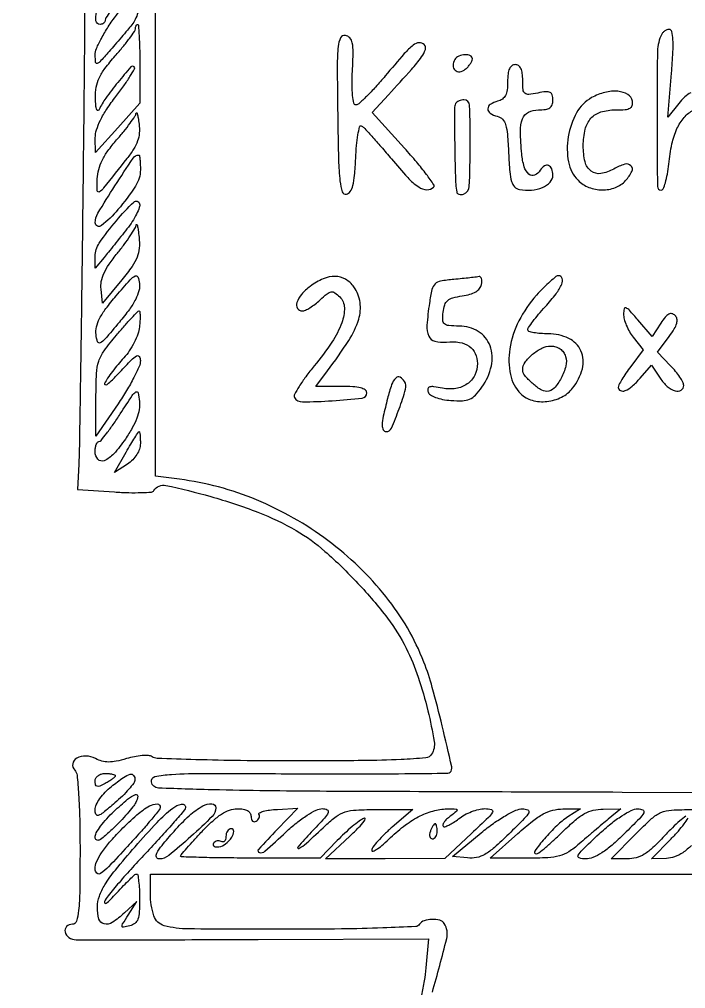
# Model space of a CAD drawing. Extents: x 48 to 647, y 19 to 617.
# Drawn here: x 352 to 484.4, y 279.2 to 472 of the extents above; entities that cross this region are included whole.
import ezdxf

# ---------------------------------------------------------------- set-up
doc = ezdxf.new("R2010")
doc.units = 0

msp = doc.modelspace()

# ---------------------------------------------------------------- linework, layer by layer
for points in [[(129.254687, 546.763278, -0.000001), (62.367793, 546.881024, -0.027436)], [(537.328125, 528.246076, -0.000001), (564.543336, 528.054961, -0.036398)], [(630.704401, 539.505485, -0.000003), (630.905154, 503.491165, -0.000215), (631.109016, 463.820087, -0.000129), (631.318584, 416.732002), (631.833257, 293.964004), (627.934367, 297.051982, 0.030218), (625.369268, 298.842623, 0.117285), (623.539603, 299.43986, 0.263156), (622.450213, 298.936767, 0.157155), (622, 297.539759, 0.231425), (622.702722, 296.102824, 0.029204), (625.63259, 294.08668, 0.030063), (628.792507, 292.424615, 0.200243), (630.533232, 292.374379, -0.523455), (631.256587, 291.881559, -0.000511), (631.425035, 268.617172, -0.002205)], [(582.19109, 83.900208, -0.000069), (582.397611, 229.170452, -0.000076), (582.644863, 373.757051, -0.009422), (583.021662, 391.952572, 0.009058), (583.031247, 392.39973, 0.000002), (583.104035, 414.370443, 0.000041), (583.182554, 438.703827, 0.000025), (583.271662, 467.5), (583.5, 542.5)], [(290.5, 546.513896, -0.000034), (203.022064, 546.641937, -0.000057)], [(471.75, 528.691319, -0.000037), (507.332111, 528.452952, -0.000062)], [(257.774939, 529.331723, -0.000093), (344.251935, 529.251893, -0.004671)], [(565, 317.989694), (471.763654, 318.244847, -0.000324), (413.001211, 318.443768, -0.004488), (391.748938, 318.720266, -0.004631), (379.577015, 319.100726, -0.348137), (378.180192, 320.302641, -0.405833), (378.87673, 321.36389, -0.040789), (382.177367, 321.820264, -0.014302), (388.936297, 322.004567, -0.001053), (407.471224, 321.940661, 0.001491), (418.868084, 321.911351, 0.002429), (428.541083, 321.962314, 0.000334), (437.126196, 322.05499, 0.195935), (437.578877, 322.245544, 0.257813), (437.887997, 323.317464, 0.002494), (435.99091, 331.461396, 0.008407), (434.031082, 339.115437, 0.026437), (432.361627, 344.147416, 0.076036), (424.817176, 357.173065, 0.063), (413.278635, 368.321347, 0.061813), (399.085648, 376.426923, 0.067409), (383.75, 380.519897), (379, 381.122546), (379, 455.214155), (379, 529.305765)], [(364.829067, 481.685364, -0.005608), (364.873304, 467.556881, -0.000892), (364.600171, 439.879524, -0.000348), (364.35257, 419.830442, -0.000505), (364.103678, 402.123985, -0.000253), (363.869535, 387.088999, -0.008507), (363.750728, 383.5), (363.5, 378.5), (370.847033, 378, 0.01022), (373.697145, 377.864486, 0.01554), (376.176049, 377.874413, 0.010136), (378.198266, 377.986463, 0.240227), (378.671252, 378.274597, -0.317873), (381.075854, 379.3001, -0.015415), (389.981761, 377.089942, -0.023911), (399.36577, 373.960431, -0.038859), (406.937062, 370.327452, -0.049703), (412.692328, 366.180457, -0.02373), (419.238848, 359.817687, -0.023719), (425.139556, 352.879293, -0.050882), (428.841268, 346.917449, -0.031479), (431.226822, 341.130963, -0.02321), (433.153793, 334.471959, -0.017945), (434.392272, 328.342966, -0.181429), (433.895381, 325.833217, -0.23587), (432.723976, 325.109994, -0.010398), (427.809729, 324.770149, -0.010093), (420.128694, 324.554533, -0.00197), (406.284933, 324.5, -0.002833), (395.933311, 324.558656, -0.004424), (387.022291, 324.738517, -0.001369), (379.317175, 324.983381, -0.143302), (378.322865, 325.311972, 0.138629), (377.619056, 325.551738, 0.031028), (376.338427, 325.539955, 0.029919), (374.809456, 325.338416, 0.02506), (373.220331, 324.947867, -0.020953), (371.184538, 324.429786, -0.052174), (369.658256, 324.271954, -0.066261), (368.364251, 324.445788, -0.056442), (367.083544, 324.955288, 0.115487), (365.159455, 325.470111, 0.136442), (363.334947, 325.024164, 0.227631), (362.551484, 323.908514, 0.242068), (362.957618, 322.642382, -0.174569), (363.406282, 321.688726, -0.007097), (363.714784, 317.835652, -0.010812), (363.931169, 312.929865, -0.005614), (364, 306.8, -0.003133), (363.949022, 298.664558, -0.022122), (363.724662, 294.716667, -0.047977), (363.301566, 292.595575, -0.330843), (362.5, 292, 0.190393), (361.331795, 291.538432, 0.270801), (361.020887, 290.493948, 0.189693), (361.801362, 289.387971, 0.138426), (363.25, 288.92995, 0.008042), (364.936507, 288.904583, 0.00012), (374.795391, 288.917234, 0.000326), (386.24174, 288.942147, 0.000216), (399.393883, 288.985029), (433.287766, 289.110157), (432.744179, 283.305078, -0.017507), (432.414876, 280.754105, -0.011971), (431.870718, 277.883367, -0.012078)], [(485.435834, 457.398198, 0.070936), (484.208615, 456.568863, 0.042114), (483.002213, 455.275684), (480.859266, 452.551368), (481.567152, 461.275684, 0.006694), (481.850638, 465.464489, 0.026751), (481.852428, 468.035482, 0.043921), (481.63372, 469.580974, 0.348802), (481.106135, 470, 0.100395), (480.621442, 469.901688, 0.066832), (480.131856, 469.612389, 0.063556), (479.71178, 469.184929, 0.070953), (479.430881, 468.680474, 0.088842), (478.768907, 465.223303, 0.003555), (478.706455, 452.368982, 0.001402), (478.775333, 438.747293, 0.398643), (479.5, 437.994753, 0.315094), (479.919306, 438.260507, 0.027668), (480.362191, 439.51219, 0.0284), (480.755137, 441.205826, 0.017728), (481.030863, 443.224564, -0.027487), (481.65715, 447.226096, -0.054905), (482.663316, 450.263179, -0.070592), (484.083749, 452.476501, -0.092231), (485.957177, 453.977082, -0.055009)], [(484.446161, 313.528997, 0.014086), (483.226702, 312.554748, 0.019332), (481.761999, 311.214893, 0.011629), (480.125618, 309.520453, -0.017284), (477.887554, 307.254819, -0.051566), (476.15949, 305.930433, -0.071872), (474.552374, 305.236938, -0.066066), (472.766997, 305), (469.575184, 305), (474.425521, 309.924384, -0.01244), (477.626625, 313.016576, -0.083522), (479.472879, 314.217119, -0.089047), (481.562308, 314.711359, -0.015105), (485.673696, 314.811859)], [(485.580703, 307.691947, -0.044384), (483.795015, 306.240275, -0.061455), (482.181732, 305.418507, -0.078642), (480.547052, 305.101746), (477.594104, 305), (481.482075, 308.981644, 0.012857), (482.933825, 310.546934, 0.021109), (484.069679, 311.951955, 0.016486), (484.872837, 313.114226, 0.352923)], [(434.034733, 278.479326, 0.008441), (436.882725, 289.141792, 0.202112), (436.415644, 292.136492, 0.192104), (435.531447, 292.791575, 0.071576), (433.967412, 292.97247, 0.070989), (432.39935, 292.704108, 0.178351), (431.5, 292, -0.247226), (430.729233, 291.545813, -0.002492), (424.183145, 291.265658, -0.006568), (415.955025, 291.062793, -0.002879), (405.047972, 291, -0.002028), (385.55954, 291.079057, -0.06207), (380.745127, 291.718738, -0.25685), (378.687163, 293.670451, -0.077419), (378, 298.081787), (378, 302), (471.5, 302), (565, 302), (565, 239.662141)], [(630.813707, 88.540245, -0.000013), (630.561133, 53.487169, -0.186324)]]:
    msp.add_lwpolyline(points, format="xyb")
for points in [[(372.567588, 476.807926, 0.009034), (371.200888, 475.151585, 0.012732), (370.047979, 473.623455, 0.008942), (369.150689, 472.320297, 0.147331), (369, 471.820001, -0.121188), (368.923068, 471.507253, -0.100733), (368.70625, 471.240875, -0.091569), (368.381961, 471.061947, -0.080564), (368, 471, -0.36657), (367.161386, 471.710262, -0.126408), (367.308899, 473.418819, -0.051788), (368.66407, 476.289246, -0.016452), (371.25, 480.25802, -0.003767), (373.930877, 484.029848, -0.076624), (374.911975, 485.024782, -0.475724), (375.469638, 484.883203, -0.079189), (375.817588, 483.654893, -0.080747), (375.753919, 482.18027, -0.059791), (375.233901, 480.630463, -0.045467), (374.203447, 478.887954, -0.020761)], [(374.308704, 470.928975, -0.004035), (373.424694, 469.856376, -0.001749), (372.232105, 468.443, -0.00173), (370.953306, 466.948675, -0.002298), (369.779313, 465.598984, -0.003862), (367.9339, 463.52944, -0.148212), (367.40728, 463.213353, -0.460649), (367.105284, 463.427609, -0.019558), (367.029313, 464.907629, -0.10323), (367.279849, 466.185798, -0.022443), (368.250723, 468.22596, -0.022379), (369.617328, 470.538212, -0.019321), (371.25, 472.838831, -0.003922), (373.954388, 476.297154, -0.082494), (374.922327, 477.17156, -0.461777), (375.472292, 477.004354, -0.073208), (375.808704, 475.761194, -0.064879), (375.795423, 474.601639, -0.04001), (375.495928, 473.268641, -0.039527), (374.979035, 471.9745, -0.055614)], [(375.894474, 463.172431), (375.911675, 455.344861), (371.500649, 450.422431), (367.089624, 445.5), (367.044812, 448.407629, -0.080376), (367.278248, 450.00626, -0.03858), (368.054192, 451.934816, -0.031416), (369.335833, 454.160539, -0.017964), (371.141232, 456.683063, 0.009733), (372.692672, 458.777056, 0.01579), (373.918578, 460.621475, 0.00961), (374.833461, 462.162321, 0.337502), (374.780681, 462.552652, 0.434652), (374.112373, 462.529496, 0.007674), (371.527243, 459.465165, 0.016047), (369.123981, 456.325648, 0.051462), (367.820285, 454.040309, -0.274311), (367.554294, 453.85051, -0.348315), (367.311585, 454.011627, -0.059628), (367.139537, 454.881328, -0.01448), (367.070285, 456.34655, -0.046243), (367.231084, 458.511156, -0.067961), (367.79825, 460.329929, -0.053075), (368.947835, 462.230235, -0.017924), (371, 464.73734, 0.008722), (372.532422, 466.540739, 0.012415), (373.825, 468.199102, 0.00845), (374.83621, 469.614513, 0.152016), (375, 470.14079, -0.049078), (375.032352, 470.469596, -0.069076), (375.128849, 470.747607, -0.089256), (375.271158, 470.934782, -0.187837), (375.438636, 471, -0.393762), (375.616189, 470.834515, -0.00304), (375.753476, 468.700651, -0.008741), (375.856346, 466.173827, -0.005253)], [(415.223754, 453.041936, 0.0027), (415.394527, 444.017604, 0.021432), (415.674696, 439.853378, 0.051956), (416.137954, 437.720276, 0.376763), (416.970756, 437.229528, 0.207648), (417.719803, 437.739357, 0.078124), (418.233723, 438.929015, 0.041653), (418.579976, 440.963381, 0.010423), (418.797231, 444.327928, -0.011384), (418.969354, 446.91617, -0.020023), (419.245612, 449.042257, -0.016161), (419.572748, 450.643121, -0.455544), (419.906246, 450.81759, -0.111216), (420.403737, 450.481284, -0.003866), (422.000442, 448.757355, -0.007043), (423.852793, 446.667754, -0.004846), (425.895472, 444.25, 0.013252), (429.13352, 440.545531, 0.059204), (431.321835, 438.673316, 0.132589), (432.952768, 438.122328, 0.215118), (434.297731, 438.631065, 0.363905), (434.340127, 439.115003, 0.007986), (432.855074, 441.166381, 0.01435), (430.919633, 443.602947, 0.008718), (428.500383, 446.375754), (422.071969, 453.489378), (425.307408, 456.994689, 0.003519), (429.908027, 462.049979, 0.027861), (431.886548, 464.51878, 0.072848), (432.651933, 466.009073, 0.286042), (432.428397, 466.971603, 0.219042), (431.4052, 467.34989, 0.150862), (430.237927, 466.888246, 0.04459), (428.467124, 465.187573, 0.004522), (424.672677, 460.75, -0.009639), (422.749492, 458.546898, -0.014079), (420.965594, 456.689062, -0.00946), (419.427167, 455.230891, -0.187063), (418.831614, 455, -0.353673), (418.419156, 455.333462, -0.02788), (418.18535, 456.827071, -0.025807), (418.083398, 458.952571, -0.011729), (418.158937, 461.736021, 0.007817), (418.290363, 465.494327, 0.053939), (418.127524, 467.330515, 0.134575), (417.638906, 468.307456, 0.163708), (416.752998, 468.808767, 0.337274), (415.801817, 468.337297, 0.091087), (415.308768, 466.612028, 0.025391), (415.134017, 462.80895, 0.002167)], [(438.5, 464, 0.133358), (438.153362, 462.831675, 0.215554), (438.551537, 461.893409, 0.223994), (439.50158, 461.59522, 0.139938), (440.589028, 462.073886, 0.033484), (441.128976, 462.58674, 0.035275), (441.585527, 463.158689, 0.037707), (441.9039, 463.70486, 0.113581), (442, 464.122445, 0.291763), (441.592757, 464.760936, 0.118104), (440.535583, 464.975399, 0.094142), (439.304109, 464.696523, 0.152872)], [(449, 459.616631, -0.030283), (448.899176, 457.953436, -0.088252), (448.563573, 456.857432, -0.121928), (447.947986, 456.149655, -0.089365), (447, 455.710251, 0.076698), (445.55933, 455.086017, 0.253405), (445.068984, 454.214441, 0.259485), (445.534701, 453.344807, 0.079059), (446.951889, 452.722832, -0.136849), (447.972035, 452.128141, -0.119103), (448.603127, 451.06064, -0.054366), (448.969557, 449.136652, -0.009014), (449.201889, 445.366539, 0.009013), (449.429967, 441.665323, 0.052022), (449.787327, 439.739992, 0.116253), (450.385467, 438.692739, 0.159305), (451.329095, 438.171782, 0.066451), (453.742315, 438.037043, 0.081801), (455.929745, 438.57274, 0.103554), (457.451936, 439.636135, 0.190931), (458, 441.019052, 0.087554), (457.778911, 442.271963, 0.215117), (457.140465, 442.926308, 0.246513), (456.302015, 442.834156, 0.106491), (455.5, 442, -0.15171), (454.374266, 441.020398, -0.291749), (453.237867, 441.195361, -0.142626), (452.292834, 442.679678, -0.046786), (451.798222, 445.25, -0.019222), (451.536286, 449.748292, -0.095844), (451.965531, 452.228374, -0.186348), (453.125249, 453.521784, -0.118392), (455.116577, 454, 0.033384), (456.536105, 454.094885, 0.1173), (457.38501, 454.421237, 0.161959), (457.842698, 455.024407, 0.08218), (458, 455.975, 0.066547), (457.865628, 456.980135, 0.22237), (457.446203, 457.474657, 0.136469), (456.63093, 457.604971, 0.021161), (455, 457.35, -0.022393), (453.188241, 457.071327, -0.204657), (452.442, 457.298817, -0.199252), (452.079251, 457.999339, -0.021117), (452, 459.875, 0.031209), (451.91301, 461.267309, 0.080857), (451.63, 462.229167, 0.127615), (451.154704, 462.791882, 0.155116), (450.5, 463, 0.161425), (449.834785, 462.779489, 0.129037), (449.360836, 462.186105, 0.077408), (449.083359, 461.154667, 0.027079)], [(465.703929, 456.427283, 0.142097), (462.709366, 453.431596, 0.085147), (461.052051, 448.640346, 0.08619), (461.096241, 443.629392, 0.152318), (463, 440, 0.103725), (465.168046, 438.583628, 0.091581), (467.822912, 438.074903, 0.094024), (470.423957, 438.55043, 0.117261), (472.442974, 439.936987, 0.064389), (473.704741, 441.754026, 0.330841), (473.520315, 442.89214, 0.275146), (472.273092, 443.18961, 0.054592), (470.081532, 442.232009, -0.090636), (467.541328, 441.332746, -0.206302), (465.607101, 441.821341, -0.171602), (464.396934, 443.682302, -0.061441), (464.031803, 446.872445, -0.055295), (464.42361, 450.142575, -0.126183), (465.564689, 452.330302, -0.138303), (467.53678, 453.57808, -0.072443), (470.433567, 454, 0.01782), (472.365661, 454.068883, 0.101933), (473.348101, 454.345482, 0.210362), (473.781638, 454.883229, 0.113295), (473.814774, 455.75, 0.21631), (472.887755, 457.066596, 0.112459), (470.93345, 457.686775, 0.083308), (468.348355, 457.471921, 0.063617)], [(438.668422, 455.25, 0.137523), (438.414422, 454.320331, 0.001336), (438.479777, 447.290777, 0.004007), (438.609863, 440.781839, 0.029085), (438.878904, 437.666667, 0.165017), (439.023754, 437.382489, 0.119965), (439.331616, 437.200644, 0.092359), (439.762905, 437.152771, 0.062181), (440.25, 437.25042, 0.31104), (441.385847, 438.758167, 0.009845), (441.570465, 446.840591, 0.009551), (441.441776, 454.90607, 0.403957), (440.309017, 455.999895, 0.056737), (439.8201, 455.94428, 0.050572), (439.335812, 455.779657, 0.053594), (438.927538, 455.537241, 0.097269)], [(373.318287, 444.299645, -0.000909), (368.695701, 438.468869, -0.074569), (367.855547, 437.686519, -0.590163), (367.440608, 437.89489, -0.018455), (367.435403, 440.266946, -0.055772), (367.709001, 442.125756, -0.050765), (368.390366, 443.941398, -0.042309), (369.549414, 445.853149, -0.022535), (371.278515, 448.014927, 0.010108), (372.715444, 449.722655, 0.013248), (373.953825, 451.342282, 0.010781), (374.91399, 452.731612, 0.110751), (375.160037, 453.380243, -0.611536), (375.264873, 453.416283, -0.138629), (375.392987, 453.196973, -0.024606), (375.560253, 452.388406, -0.008073), (375.728324, 451.18392, -0.049051), (375.772057, 449.397204, -0.065893), (375.44255, 447.81361, -0.05667), (374.663316, 446.200322, -0.026339)], [(376, 442.096747, -0.144813), (375.039846, 438.851118, -0.032136), (371.545502, 434.152974, -0.04993), (368.244349, 430.969408, -0.619597), (367.039705, 431.539358, -0.141386), (367.546982, 433.435246, -0.007236), (370.942895, 438.890229, -0.005152), (374.565095, 444.399624, -0.249728), (375.692188, 445, -0.37174), (375.814633, 444.894367, -0.010383), (375.90958, 444.147169, -0.016461), (375.97785, 443.209885, -0.009948)], [(373.332469, 430.318239, -0.00084), (372.121415, 428.78995, -0.000692), (370.824507, 427.163575, -0.000698), (369.629718, 425.673776, -0.001864), (368.772236, 424.615725), (367.044472, 422.5), (367.022236, 424.841871, -0.15428), (367.837989, 427.510594, -0.02397), (371.224444, 431.958519, -0.026413), (374.690412, 435.667995, -0.581935), (375.832469, 435.33023, -0.1451), (375.786777, 434.5568, -0.028881), (375.235238, 433.270061, -0.028351), (374.39245, 431.795971, -0.023095)], [(372.314441, 420.195769), (368.5, 415.52827), (368.177884, 418.323135, -0.076068), (368.23532, 419.870641, -0.059436), (368.745236, 421.475327, -0.04508), (369.77235, 423.283837, -0.019969), (371.427884, 425.477297, 0.011655), (372.808012, 427.244, 0.014607), (374.000071, 428.947238, 0.012802), (374.911936, 430.415255, 0.101511), (375.168103, 431.168297, -0.610131), (375.275889, 431.207588, -0.151513), (375.40325, 430.987167, -0.022743), (375.568535, 430.066994, -0.007206), (375.732544, 428.681634, -0.04323), (375.77022, 426.468425, -0.078544), (375.365473, 424.709321, -0.05948), (374.348871, 422.856105, -0.016152)], [(371.819181, 411.771075, -0.00351), (368.958854, 408.39461, -0.092545), (368.037893, 407.655358, -0.462659), (367.507685, 407.863965, -0.05319), (367.18468, 409.288242, -0.08867), (367.278008, 410.838115, -0.060393), (367.897707, 412.496236, -0.042139), (369.135648, 414.459731, -0.01567), (371.18468, 417.003487, -0.00398), (373.972757, 420.19912, -0.088637), (374.934795, 420.959158, -0.444228), (375.482876, 420.762646, -0.066499), (375.819181, 419.486319, -0.097292), (375.717403, 418.016527, -0.05385), (375.063316, 416.333664, -0.038588), (373.809801, 414.31387, -0.015809)], [(409.75, 418.884913, 0.053642), (408.034662, 417.29276, 0.101724), (407.113933, 415.657066, 0.219195), (407.252886, 414.520229, 0.260036), (408.185549, 414, 0.113118), (408.7922, 414.139026, 0.026674), (409.708767, 414.644392, 0.026128), (410.725183, 415.353986, 0.023122), (411.706159, 416.193676, -0.017331), (413.125234, 417.437122, -0.133921), (413.924273, 417.792623, -0.193286), (414.646536, 417.623884, -0.043534), (415.632091, 416.796481, -0.19353), (416.548216, 414.648019, -0.093996), (416.044639, 411.65541, -0.059296), (414.077265, 407.807253, -0.023988), (410.556335, 403.068677, 0.012719), (408.888388, 400.926457, 0.01956), (407.567537, 398.983328, 0.014673), (406.618399, 397.358017, 0.269446), (406.63403, 396.783134, 0.262383), (408.197814, 395.920646, 0.013649), (414.151541, 396.137869, 0.012687), (420.079207, 396.667653, 0.381058), (421, 397.700421, 0.251763), (420.687993, 398.28079, 0.083501), (419.775051, 398.685894, 0.047341), (418.234447, 398.928836, 0.01545), (415.931906, 399), (410.863812, 399), (413.181906, 402.068931, 0.018372), (417.408745, 408.11439, 0.067194), (419.392799, 412.33702, 0.11255), (419.664931, 415.693268, 0.117476), (418.443296, 418.777494, 0.109064), (416.778214, 420.305558, 0.12893), (414.723336, 420.87161, 0.106246), (412.343981, 420.390919, 0.05755)], [(438.303039, 420.270387, 0.020183), (435.682664, 419.925932, 0.151106), (434.579065, 419.363944, 0.145493), (433.964375, 418.267316, 0.018272), (433.457103, 415.562509, 0.018465), (432.962633, 411.163066, 0.122372), (433.330542, 409.000781, 0.234014), (434.538999, 407.985029, 0.084469), (436.840366, 407.822095, -0.062406), (439.427613, 407.752758, -0.114715), (441.374337, 406.975498, -0.135853), (442.571229, 405.532496, -0.105991), (443, 403.532543, -0.115086), (442.462325, 401.22752, -0.125887), (440.969325, 399.486249, -0.115748), (438.711135, 398.581459, -0.087223), (436.028958, 398.644208, 0.015035), (434.355802, 398.926818, 0.098662), (433.510816, 398.876545, 0.274677), (433.169958, 398.530989, 0.141066), (433.193792, 397.901786, 0.172708), (433.646972, 397.318091, 0.052211), (434.665558, 396.808039, 0.043181), (436.062902, 396.415877, 0.028281), (437.72235, 396.197651, 0.026145), (440.022101, 396.147211, 0.094225), (441.447394, 396.463307, 0.102616), (442.591458, 397.264029, 0.034226), (443.89463, 398.852021, 0.099855), (445.76924, 403.052879, 0.145188), (445.496547, 407.075651, 0.166835), (443.160547, 409.925289, 0.139265), (439.376874, 411, -0.018281), (437.296063, 411.076105, -0.160823), (436.456166, 411.423346, -0.212029), (436.111269, 412.152208, -0.034681), (436.183578, 413.75, -0.05142), (436.50476, 415.20466, -0.136807), (437.092976, 416.079413, -0.112565), (438.128561, 416.622105, -0.029048), (439.988647, 417, 0.033713), (441.515744, 417.325095, 0.063777), (442.670804, 417.819633, 0.084583), (443.438459, 418.467114, 0.128802), (443.811971, 419.25, 0.042322), (443.880927, 419.908288, 0.080312), (443.806485, 420.434617, 0.132878), (443.608053, 420.74764, 0.242252), (443.323324, 420.825293, -0.022585), (442.797454, 420.738305, -0.002171), (441.508994, 420.590222, -0.00276), (439.970451, 420.428754, -0.002176)], [(454.737052, 417.130708, 0.066438), (451.234846, 412.033807, 0.077949), (449.426919, 406.462184, 0.091227), (449.5485, 401.347187, 0.145944), (451.610711, 397.532146, 0.131512), (453.871794, 396.225877, 0.092471), (456.81576, 395.995974, 0.089314), (459.736956, 396.850665, 0.110822), (461.92742, 398.634859, 0.101615), (463.858453, 402.493703, 0.171998), (463.575623, 406.056608, 0.179186), (461.138853, 408.547148, 0.110877), (457.09723, 409.454545, -0.017681), (455.526652, 409.510102, -0.028761), (454.203561, 409.680688, -0.028465), (453.221851, 409.923681, -0.32896), (453, 410.224392, -0.153551), (453.146916, 410.691509, -0.009101), (454.028125, 411.906107, -0.013025), (455.159162, 413.328178, -0.009192), (456.5, 414.86832, 0.019773), (458.63658, 417.429961, 0.063165), (459.758638, 419.347346, 0.176977), (459.818735, 420.480619, 0.329573), (459.116362, 421, 0.169842), (458.607491, 420.82201, 0.012676), (457.465439, 419.863396, 0.016418), (456.140472, 418.612927, 0.011693)], [(472.040641, 413.384859, 0.071451), (472.16322, 412.396936, 0.0322), (472.58803, 411.158658, 0.031055), (473.213523, 409.886441, 0.036886), (473.961165, 408.7765), (475.92233, 406.283283), (473.461165, 402.947362, 0.010676), (472.518555, 401.610916, 0.014189), (471.722967, 400.354687, 0.011457), (471.119832, 399.284644, 0.123206), (471, 398.80572, 0.299666), (471.431205, 398.150853, 0.203169), (472.353887, 398.145951, 0.081185), (473.777333, 399.033599, 0.035222), (475.352267, 400.623146), (477.608603, 403.246293), (479.327354, 400.623146, 0.065942), (480.736767, 398.989132, 0.108119), (482.323196, 398.097643, 0.217007), (483.475417, 398.249242, 0.258697), (484, 399.195281, 0.123453), (483.842505, 399.823436, 0.023883), (483.236723, 400.836138, 0.024089), (482.396354, 401.976683, 0.020204), (481.401611, 403.102696), (478.803222, 405.814829), (481.094746, 408.91428, 0.021474), (482.123606, 410.43869, 0.068683), (482.615485, 411.559334, 0.116554), (482.653679, 412.419084, 0.150555), (482.286232, 413.113768, 0.142125), (481.673933, 413.450689, 0.182114), (481.04179, 413.361865, 0.097553), (480.331033, 412.770011, 0.025479), (479.450753, 411.565183), (477.715309, 408.916562), (474.898295, 412.208281, 0.006235), (473.207748, 414.134554, 0.112327), (472.54091, 414.604893, 0.459945), (472.173669, 414.417603, 0.054501)], [(375.825366, 410.839499, -0.060689), (375.500632, 409.412904, -0.031143), (374.773035, 407.726459, -0.030417), (373.795757, 406.060013, -0.040002), (372.699858, 404.680067, 0.014721), (371.554461, 403.378579, 0.012715), (370.428427, 401.947967, 0.012895), (369.473887, 400.598416, 0.035902), (368.899439, 399.590568, 0.452655), (369.007197, 399.338403, 0.24483), (369.382804, 399.400321, 0.034833), (370.450971, 400.324456, 0.010362), (371.949581, 401.878609, -0.006465), (374.218294, 404.268405, -0.072519), (375.255492, 405.06291, -0.39749), (375.76875, 404.933058, -0.142533), (376, 404.138325, -0.103708), (375.750419, 402.947975, -0.015711), (374.698294, 400.74052, -0.017037), (373.265328, 398.180291, -0.014001), (371.568662, 395.546798), (367.137324, 389.074165), (367.16733, 396.724691, -0.010742), (367.29044, 401.569298, -0.067617), (367.736684, 403.995179, -0.078748), (368.792856, 406.053361, -0.017314), (371.255205, 409.187608, -0.004755), (372.840824, 411.032175, -0.007429), (374.244106, 412.58636, -0.002841), (375.46754, 413.886643, -0.205355), (375.731903, 414, -0.386887), (375.883131, 413.862385, -0.016158), (375.932125, 413.071603, -0.020719), (375.920015, 412.051357, -0.012322)], [(460.51554, 404.951037, -0.14007), (460.571033, 403.038158, -0.060304), (459.640322, 400.637077, -0.061584), (458.228158, 398.630565, -0.21171), (456.805688, 398, -0.144727), (455.531838, 398.37661, -0.039528), (453.850107, 399.665531, -0.038773), (452.405879, 401.184, -0.172387), (452, 402.326247, -0.156965), (452.475694, 403.804199, -0.062943), (453.938185, 405.378804, -0.061515), (455.819615, 406.594585, -0.113186), (457.5876, 407, -0.070026), (458.578604, 406.860524, -0.082925), (459.431361, 406.453718, -0.085069), (460.089551, 405.802181, -0.078515)], [(425.118715, 396.55718, 0.007014), (424.292905, 393.071813, 0.044984), (424.06041, 391.275462, 0.131128), (424.266696, 390.361409, 0.27893), (424.864142, 390, 0.29806), (425.888439, 390.67014, 0.015328), (427.433909, 394.523407, 0.017088), (428.722118, 398.455285, 0.2121), (428.514643, 399.976308, 0.138546), (427.615262, 400.800634, 0.324563), (426.763224, 400.662146, 0.113688), (425.943305, 399.341449, 0.020631)], [(373.01382, 388.520086, -0.03147), (370.713434, 385.589849, -0.111837), (368.781769, 384.212074, -0.323993), (367.560587, 384.497776, -0.180506), (367, 386, -0.035604), (367.054818, 386.768858, -0.052521), (367.220312, 387.424367, -0.066995), (367.462242, 387.8823, -0.228128), (367.75, 388.040397, 0.209478), (368.17588, 388.255015, 0.008028), (369.307813, 389.669291, 0.013186), (370.604436, 391.438204, 0.008782), (372, 393.52884, -0.002927), (374.369992, 397.170875, -0.103192), (375.08517, 397.881772, -0.520809), (375.528333, 397.702929, -0.030569), (375.81186, 396.008529, -0.067712), (375.762893, 394.405629, -0.047994), (375.296775, 392.665162, -0.039305), (374.39349, 390.727157, -0.021983)], [(376, 387.61501, -0.079994), (375.82362, 386.519613, -0.061068), (375.304226, 385.42001, -0.056633), (374.486727, 384.401626, -0.050343), (373.430764, 383.546592), (370.861528, 381.863164), (373.180764, 385.92388, -0.004267), (374.087862, 387.481091, -0.006817), (374.892162, 388.794023, -0.002166), (375.603217, 389.90926, -0.246856), (375.75, 389.992298, -0.380888), (375.849466, 389.909019, -0.010282), (375.926562, 389.297147, -0.016359), (375.982018, 388.528917, -0.009837)], [(371, 321.535184, -0.210508), (370.895152, 321.297185, -0.021557), (370.4125, 320.892487, -0.02397), (369.766136, 320.443865, -0.016854), (369, 320, -0.0226), (367.955954, 319.500546, -0.158653), (367.401388, 319.452551, -0.275318), (367.09693, 319.745231, -0.067049), (367, 320.464816, -0.124952), (367.151382, 321.061118, -0.10511), (367.575694, 321.558102, -0.09192), (368.221142, 321.887057, -0.072129), (369, 322, -0.021917), (369.766528, 321.966384, -0.03519), (370.4125, 321.86346, -0.039496), (370.878661, 321.71552, -0.305107)], [(374.915354, 320.75, -0.143672), (374.667572, 320.077478, -0.01891), (373.705438, 318.878428, -0.020689), (372.420877, 317.514385, -0.015985), (370.915354, 316.134011, -0.006084), (368.573789, 314.170028, -0.090249), (367.640788, 313.653344, -0.401785), (367.175089, 313.87165, -0.09235), (367, 314.811534, -0.114479), (367.223212, 315.773663, -0.039685), (367.954687, 317.007171, -0.036941), (369.006347, 318.285457, -0.035279), (370.25, 319.416433, -0.012909), (372.641595, 321.203177, -0.084551), (373.987325, 321.848466, -0.313447), (374.662694, 321.617834, -0.177284)], [(375.117261, 316.25, -0.043924), (374.523195, 315.356003, -0.010821), (373.391894, 314.001751, -0.010993), (372.023319, 312.501596, -0.010797), (370.582077, 311.053833, -0.010916), (368.821466, 309.43252, -0.06633), (367.794186, 308.744795, -0.275419), (367.259554, 308.787679, -0.242927), (367, 309.290375, -0.130958), (367.231047, 310.157387, -0.026692), (368.101562, 311.502918, -0.026441), (369.314421, 313.001279, -0.022118), (370.75, 314.459484, -0.012182), (373.46336, 316.861576, -0.077951), (375.028905, 317.809983, -0.559084), (375.482618, 317.478829, -0.105244)], [(379.95372, 315.25, -0.157087), (379.762192, 314.760928, -0.003089), (378.027823, 312.664062, -0.007075), (375.935787, 310.236966, -0.00465), (373.462464, 307.5, -0.003959), (369.669836, 303.445654, -0.051006), (368.097491, 302.09719, -0.358746), (367.374898, 302.156515, -0.201804), (367.008744, 303.018389, -0.105833), (367.308736, 304.443962, -0.041884), (368.277378, 306.208613, -0.032283), (369.868807, 308.300857, -0.015682), (372.149983, 310.768389, -0.018344), (375.315727, 313.756714, -0.049689), (377.824983, 315.550355, -0.136169), (379.323445, 315.933976, -0.426446)], [(384.98092, 315.25, -0.171563), (384.792431, 314.757105, -0.002544), (382.742099, 312.372448, -0.006583), (380.291116, 309.624891, -0.004259), (377.386198, 306.50727, 0.005754), (374.41534, 303.299714, 0.007345), (371.755632, 300.272769, 0.005856), (369.600185, 297.685015, 0.059841), (368.856448, 296.50727, 0.317783), (368.907282, 296.214061, 0.365566), (369.182771, 296.191198, 0.04265), (370.051263, 296.927774, 0.011241), (371.307146, 298.25, -0.007473), (372.651583, 299.686988, -0.011161), (373.872777, 300.898438, -0.006355), (374.924506, 301.871103, -0.185498), (375.259987, 302, -0.366724), (375.479091, 301.814328, -0.01144), (375.658181, 300.561052, -0.017332), (375.79197, 298.97957, -0.010498), (375.845964, 297.101452, -0.01451), (375.789697, 294.456648, -0.074623), (375.500292, 293.023504, -0.138987), (374.897964, 292.187657, -0.103968), (373.877189, 291.678135, -0.018157), (372.640788, 291.402341, -0.427591), (372.379093, 291.591137, -0.173286), (372.477714, 292.064357, -0.005042), (373.579446, 293.826683), (375.288422, 296.5), (372.82976, 294.25, -0.039379), (370.412257, 292.364469, -0.202556), (368.777685, 292.060312, -0.280939), (367.769545, 293.025218, -0.067338), (367.467812, 295.425026, -0.082154), (367.845355, 297.581241, -0.054955), (368.930599, 299.844733, -0.031981), (371.032468, 302.783826, -0.007458), (374.939091, 307.425026, -0.010756), (379.320125, 312.26083, -0.037827), (382.425464, 315.08248, -0.11578), (384.204072, 315.901245, -0.482167)], [(391, 315.1512, -0.200933), (390.291182, 313.458597, -0.011216), (386.043691, 309.460228, -0.012071), (381.636938, 305.683021, -0.172811), (379.719751, 305, -0.32202), (379.198789, 305.374338, -0.208033), (379.264948, 306.145759, -0.048621), (380.2995, 307.681126, -0.007469), (382.687444, 310.487381, -0.027121), (385.722052, 313.590711, -0.057833), (388.435306, 315.55584, -0.139261), (390.206379, 315.979034, -0.401909)], [(398, 313.440983, 0.067432), (398.074611, 312.890269, 0.140899), (398.298542, 312.524436, 0.190788), (398.63036, 312.397824, 0.136093), (399.016312, 312.510081, 0.071024), (399.370439, 312.805574, 0.086473), (399.599934, 313.170743, 0.100286), (399.67176, 313.546917, 0.136421), (399.575951, 313.877109, -0.447353), (399.66507, 314.178252, -0.044783), (400.459017, 314.470102, -0.033407), (401.681006, 314.712683, -0.017562), (403.22342, 314.858185), (407.327563, 315.100347), (403.199762, 310.847526, 0.006315), (399.471046, 306.907506, 0.558423), (399.651787, 306.262858, 0.257604), (400.74951, 306.514534, 0.005601), (404.941749, 310.348744, -0.019291), (407.068466, 312.189503, -0.025705), (409.142659, 313.681184, -0.027233), (410.959303, 314.715592, -0.116312), (412.165367, 315, -0.11489), (413.13135, 314.775067, -0.408808), (413.321353, 314.232926, -0.075062), (412.574715, 313.115158, -0.005071), (409.958208, 310.300275, 0.009459), (407.283269, 307.371401, 0.816482), (407.488275, 307.100732, 0.073466), (408.998894, 308.119887, 0.004993), (412.799539, 311.661765, -0.030605), (414.94083, 313.461562, -0.085462), (416.686527, 314.342314, -0.062932), (418.917966, 314.727778, -0.011339), (423.139463, 314.823529), (430.153831, 314.823529), (426.076916, 311.333841, 0.014783), (424.515441, 309.915191, 0.020033), (423.197594, 308.538773, 0.0174), (422.210571, 307.339953, 0.164974), (422, 306.719129, 0.535894), (422.263988, 306.543557, 0.048636), (423.101562, 306.994832, 0.030377), (424.309779, 307.917381, 0.014532), (425.75, 309.237514, -0.032218), (428.695073, 311.751373, -0.045557), (431.630888, 313.555804, -0.051625), (434.517177, 314.631989, -0.067173), (437.3151, 314.968197, -0.007662), (438.741142, 314.925575, -0.352096), (438.946661, 314.744488, -0.274592), (438.83718, 314.457593, -0.005649), (437.573001, 313.478529, 0.028883), (436.872364, 312.881861, 0.047985), (436.366082, 312.294889, 0.064681), (436.104321, 311.800146, 0.293752), (436.170339, 311.496328, 0.281005), (436.524389, 311.410617, 0.034895), (437.292766, 311.717629, 0.03291), (438.235931, 312.252256, 0.021263), (439.255067, 312.985996, -0.042976), (440.430452, 313.75711, -0.031673), (441.845312, 314.408386, -0.032307), (443.272849, 314.855425, -0.059793), (444.47748, 315, -0.072834), (445.769493, 314.810792, -0.474364), (445.988399, 314.284415, -0.078711), (445.177164, 313.214716, -0.003563), (441.819751, 310.038122), (436.5, 305.076244), (424.653253, 305.038122), (412.806506, 305), (417.653253, 309.552627, 0.009109), (419.388539, 311.243158, 0.027189), (420.488768, 312.482821, 0.137805), (420.701858, 312.990179, 0.594796), (420.5, 313.134704, 0.047172), (419.508542, 312.532181, 0.013575), (418.097421, 311.419956, 0.013529), (416.566686, 310.072789, 0.014016), (415.129517, 308.660164), (411.759035, 305.156173), (397.879517, 305.171467, -0.002487), (392.557441, 305.203809, -0.004147), (388.077108, 305.290495, -0.000692), (384.146061, 305.404621, -0.405335), (384, 305.555193, -0.178608), (384.090442, 305.800301, -0.002034), (385.248438, 307.144698, -0.005934), (386.620988, 308.687761, -0.003798), (388.25, 310.448901, -0.018528), (390.368707, 312.543621, -0.041891), (392.150771, 313.923611, -0.056322), (393.740235, 314.716386, -0.086576), (395.25, 314.987088, -0.03866), (396.458513, 314.899213, -0.090826), (397.311087, 314.60621, -0.131381), (397.815132, 314.114077, -0.134831)], [(449.22216, 309.934798, -0.012292), (446.37684, 307.282437, -0.050067), (444.462051, 305.898963, -0.080901), (442.819708, 305.272933, -0.076865), (441.03338, 305.184798), (438.017315, 305.5), (443.758658, 310.217229, -0.017685), (446.195004, 312.07868, -0.022861), (448.56183, 313.60023, -0.023722), (450.621624, 314.667861, -0.104723), (451.947438, 314.967229, -0.109991), (452.998812, 314.747846, -0.435318), (453.186204, 314.191384, -0.070697), (452.317739, 313.0188, -0.004314)], [(461, 313.353629, 0.048989), (458.778677, 311.610826, 0.024169), (456.306085, 309.005693, 0.021819), (454.384269, 306.56664, 0.614622), (454.673942, 306.008179, 0.165198), (455.176958, 306.184611, 0.007938), (456.57922, 307.320086, 0.012259), (458.215882, 308.758583, 0.008461), (460, 310.462758, -0.016793), (462.445867, 312.722317, -0.050993), (464.299156, 314.018563, -0.069456), (466.029306, 314.68914, -0.056961), (468, 314.921309), (471.5, 314.933461), (469, 312.890294, 0.003212), (467.811053, 311.905799, 0.001478), (466.274512, 310.608996, 0.001464), (464.666101, 309.235253, 0.002027), (463.232382, 307.9933, -0.035504), (461.145912, 306.417251, -0.077621), (459.322283, 305.60064, -0.055149), (456.968608, 305.230695, -0.011154), (452.732382, 305.131515), (445.5, 305.123557), (451, 310.02995, -0.013808), (453.94339, 312.513182, -0.043434), (456.094264, 313.942052, -0.062338), (457.984599, 314.686244, -0.062341), (460, 314.941562), (463.5, 314.946781)], [(472.19199, 310, -0.01602), (469.751073, 307.7466, -0.034474), (467.706041, 306.209586, -0.045739), (465.965698, 305.294281, -0.098508), (464.486499, 305, -0.078521), (463.240048, 305.19696, -0.46917), (463.027616, 305.728829, -0.077167), (463.855142, 306.814236, -0.003691), (467.180249, 309.961878, -0.017402), (469.518468, 311.995367, -0.026359), (471.699007, 313.579558, -0.029526), (473.576544, 314.646001, -0.110837), (474.88574, 314.961878, -0.120212), (475.877943, 314.736563, -0.424441), (476.053953, 314.178317, -0.069496), (475.182322, 312.998135, -0.004595)], [(393, 309.440983, -0.06068), (392.932339, 308.885513, -0.129571), (392.726548, 308.50893, -0.191518), (392.42208, 308.36763, -0.153598), (392.069098, 308.457295, 0.098778), (391.670023, 308.605987, 0.097883), (391.243077, 308.590866, 0.098006), (390.854417, 308.414527, 0.0993), (390.564335, 308.104097, 0.159252), (390.484091, 307.772927, 0.230864), (390.634084, 307.518045, 0.132706), (391.027118, 307.387255, 0.050819), (391.607624, 307.412917, 0.133769), (392.940152, 307.99475, 0.073992), (394.153129, 309.308765, 0.135159), (394.54936, 310.469231, 0.432), (394.04969, 311, 0.146819), (393.649391, 310.879868, 0.099099), (393.308346, 310.542039, 0.082899), (393.078447, 310.036977, 0.065529)], [(433.638374, 310.5, 0.055937), (433.488865, 309.925634, 0.100118), (433.516384, 309.440625, 0.147206), (433.710807, 309.122486, 0.184534), (434.031385, 309, 0.152681), (434.400789, 309.115494, 0.098158), (434.715469, 309.440625, 0.08088), (434.92777, 309.926468, 0.062722), (435, 310.5, 0.024748), (434.971531, 311.074824, 0.039339), (434.884553, 311.559375, 0.046727), (434.758929, 311.903916, 0.289661), (434.606989, 312, 0.222225), (434.420671, 311.912889, 0.030693), (434.160341, 311.559375, 0.030395), (433.887494, 311.074558, 0.02136)]]:
    msp.add_lwpolyline(points, format="xyb", close=True)

doc.saveas('drawing.dxf')
